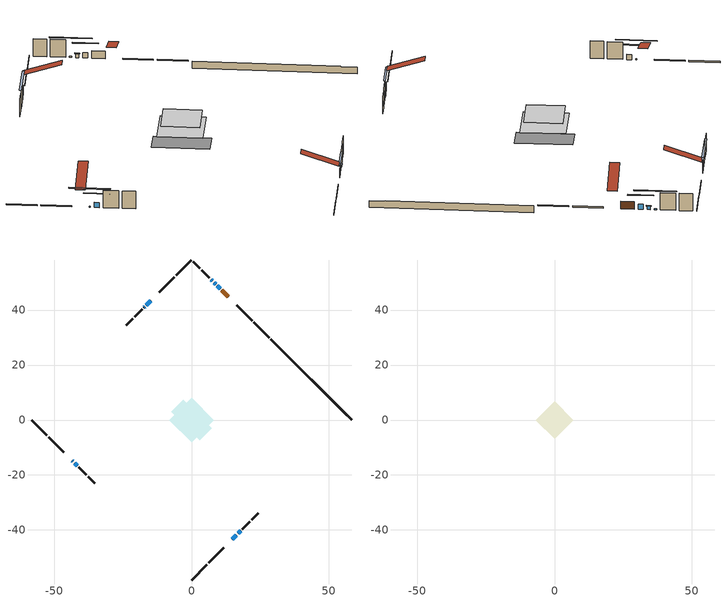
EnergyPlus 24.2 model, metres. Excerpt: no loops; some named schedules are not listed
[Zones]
conditioned space
 floor adiabatic (AdiabaticFloorConstruction): -8.18,0 0,8.18 8.18,0 0,-8.18 z2.87
 floor foundation (Slab1 construction): -7.33,3.06 -3.06,7.33 7.33,-3.06 3.06,-7.33 z-1.55
 wall outside (RimJoist1 construction): 0,-58.19 5.54,-52.66 / -58.19,0 -52.66,-5.54 / 0,58.19 -5.54,52.66 / 28.23,29.97 22.69,35.51 z0.43:0.73
 wall outside (RimJoist2 construction): 6.19,-52 11.69,-46.51 / -52,-6.19 -46.51,-11.69 / -6.19,52 -11.69,46.51 / 22.03,36.16 16.54,41.66 z0.43:0.73
 wall outside (AdiabaticWallConstruction 1): 13.45,44.74 11.05,47.14 z0.43:2.46
 wall outside (AdiabaticWallConstruction): 10.4,47.8 9.45,48.74 / -42.55,-15.64 -41.61,-16.59 z0.43:1.86; -43.43,-14.77 -43.2,-14.99 / 7.54,50.65 7.11,51.09 / -17.06,41.14 -17.28,40.92 z0.43:0.76; -14.77,43.42 -16.4,41.79 z0.43:2.9; 14.77,-43.42 16.26,-41.93 z0.43:2.69; 8.8,49.4 8.19,50 z0.43:1.34; 16.92,-41.28 17.87,-40.33 z0.43:1.87
 wall outside (Wall1 construction): 18.53,-39.67 21.27,-36.92 / -40.95,-17.24 -38.21,-19.99 / -17.93,40.26 -20.68,37.52 / 6.45,51.74 3.71,54.49 z0.43:5.31
 wall outside (Wall3 construction): 21.93,-36.27 24.32,-33.88 / -37.55,-20.64 -35.16,-23.04 / -21.33,36.86 -23.73,34.47 / 3.05,55.15 0.66,57.54 z0.43:5.31
 wall foundation (FoundationWall1 construction): 28.88,29.31,-1.55 28.88,29.31,0.43 55.26,2.93,0.43 55.26,2.93,0.33 58.19,0,0.33 58.19,0,-1.55
 window (WindowConstruction): 10.39,47.8 9.45,48.74 z0.43:1.86
 window (WindowConstruction 8): -43.42,-14.77 -43.21,-14.99 z0.43:0.76
 window (WindowConstruction 1): -14.77,43.42 -16.4,41.79 z0.43:2.9
 window (WindowConstruction 2): 14.77,-43.42 16.26,-41.93 z0.43:2.69
 window (WindowConstruction 3): -42.55,-15.64 -41.61,-16.59 z0.43:1.86
 window (WindowConstruction 4): 8.8,49.4 8.2,50 z0.43:1.34
 window (WindowConstruction 5): 16.92,-41.28 17.87,-40.33 z0.43:1.87
 window (WindowConstruction 6): 7.54,50.66 7.11,51.09 z0.43:0.76
 window (WindowConstruction 7): -17.06,41.13 -17.28,40.92 z0.43:0.76
 door (Door): 13.45,44.74 11.05,47.14 z0.43:2.46
 ceiling adiabatic (AdiabaticFloorConstruction): 0,-8.18 8.18,0 0,8.18 -8.18,0 z2.87
attic - vented
 floor to conditioned space (Floor1 construction Reversed): -6.89,0 0,6.89 6.89,0 0,-6.89 z5.31
 roof outside (Roof1 construction): 14.12,-44.08,5.31 7.4,-37.37,8.47 5.63,-39.13,8.47 12.35,-45.85,5.31; -44.08,-14.12,5.31 -37.37,-7.4,8.47 -39.13,-5.63,8.47 -45.85,-12.35,5.31; -14.12,44.08,5.31 -7.4,37.37,8.47 -5.63,39.13,8.47 -12.35,45.85,5.31; 14.11,44.08,5.31 7.4,37.37,8.47 9.17,35.6,8.47 15.88,42.32,5.31
shading: 7.59,50.61 12.26,45.93 12.55,46.22 7.88,50.9 z4.5; -39.61,-18.58 -47.02,-11.18 -47.31,-11.47 -39.91,-18.87 z5.84; -18.27,39.92 -12.91,45.29 -13.2,45.58 -18.56,40.22 z5.54; 18.13,-40.07 12.91,-45.29 13.2,-45.58 18.42,-40.36 z5.33; -39.74,-18.45 -44.42,-13.78 -44.71,-14.07 -40.03,-18.74 z4.5; 8.05,50.14 8.94,49.26 9.23,49.55 8.34,50.43 z1.54; 18.01,-40.18 16.78,-41.42 17.07,-41.71 18.3,-40.47 z2.07; 3.51,54.68 11.13,47.06 11.42,47.35 3.81,54.97 z5.84; -20.87,37.33 -13.47,44.73 -13.76,45.02 -21.16,37.62 z5.84
[Building]
Building 1: Terrain=Suburbs
[Site:Location]
Toronto Intl AP_ON: Latitude {deg}=43.68; Longitude {deg}=-79.63; Time Zone {hr}=-5; Elevation {m}=173; Keep Site Location Information=Yes
[Site:GroundTemperature:Shallow]
4.59119, 2.66285, 2.50842, 3.42352, 7.09712, 10.7536, 13.9236, 15.9317, 16.1023, 14.4691, 11.3799, 7.83558
[Site:WaterMainsTemperature]
Calculation Method=Schedule; Temperature Schedule=mains temperature schedule
[Material] Roughness=Rough; Thermal Absorptance=0.9
Name | Thickness {m} | Conductivity {W/m-K} | Density {kg/m3} | Specific Heat {J/kg-K} | Solar Absorptance | Visible Absorptance
asphalt or fiberglass shingles | 0.00635 | 0.162714 | 1121.4 | 1465.45 | 0.4 | 0.4
ceiling loosefill ins | 0.0846667 | 0.0480833 | 16.02 | 1046.75 | 0.7 | 0.7
ceiling stud and cavity | 0.1397 | 0.100938 | 65.682 | 1177.47 | 0.7 | 0.7
concrete 4.0 in. | 0.1016 | 1.803125 | 2242.8 | 837.4 | 0.7 | 0.7
concrete 8.0 in. | 0.2032 | 1.803125 | 2242.8 | 837.4 | 0.7 | 0.7
door material | 0.04445 | 0.053851 | 512.64 | 1214.23 | 0.7 | 0.7
exterior vertical ins | 0.0451399 | 0.029427 | 32.04 | 1214.23 | 0.7 | 0.7
floor covering | 0.0127 | 0.0433444 | 54.468 | 1339.84 | 0.6 | 0.6
floor rigid ins; wall rigid ins | 0.512978 | 0.029427 | 32.04 | 1214.23 | 0.7 | 0.7
floor stud and cavity | 0.1397 | 1.75129 | 37.0049 | 1207.88 | 0.7 | 0.7
furniture material conditioned space 1 | 0.1524 | 0.115458 | 640.8 | 1214.23 | 0.6 | 0.6
gypsum board | 0.0127 | 0.160291 | 801 | 837.4 | 0.6 | 0.6
gypsum board 1 | 0.0127 | 0.160291 | 801 | 837.4 | 0.7 | 0.7
osb sheathing 0.5 in. | 0.0127 | 0.115458 | 512.64 | 1214.23 | 0.7 | 0.7
osb sheathing 0.75 in. | 0.01905 | 0.115458 | 512.64 | 1214.23 | 0.7 | 0.7
osb sheathing 2.0 in. | 0.0508 | 0.115458 | 512.64 | 1214.23 | 0.7 | 0.7
rim joist rigid ins | 0.051816 | 0.029427 | 32.04 | 1214.23 | 0.7 | 0.7
rim joist stud and cavity | 0.0508 | 0.177588 | 50.32683 | 1063.81 | 0.6 | 0.6
rim joist stud and cavity 1 | 0.0508 | 0.268173 | 125.044 | 1163.47 | 0.6 | 0.6
wall stud and cavity | 0.1397 | 0.127966 | 139.0536 | 1170.24 | 0.7 | 0.7
wall stud and cavity 1 | 0.1397 | 0.268041 | 139.0536 | 1170.24 | 0.7 | 0.7
wall stud and cavity 2 | 0.0889 | 0.380278 | 52.3479 | 1209.89 | 0.7 | 0.7
wall stud and cavity 3 | 0.0889 | 0.391764 | 83.0341 | 1211.67 | 0.7 | 0.7
wood siding | 0.0254 | 0.102417 | 544.68 | 1172.36 | 0.4 | 0.4
wood siding 1; wood siding 2; wood siding 3 | 0.0254 | 0.102417 | 544.68 | 1172.36 | 0.7 | 0.7
[WindowMaterial:SimpleGlazingSystem]
Name | U-Factor {W/m2-K} | Solar Heat Gain Coefficient
WindowMaterial | 2.90941 | 0.68
WindowMaterial 1 | 2.870229 | 0.71
WindowMaterial 2 | 2.87534 | 0.71
WindowMaterial 3 | 2.95483 | 0.63
WindowMaterial 4 | 2.90827 | 0.68
WindowMaterial 5 | 3.068959 | 0.43
[Construction]
AdiabaticFloorConstruction: floor stud and cavity, floor rigid ins, osb sheathing 0.75 in., floor covering
AdiabaticWallConstruction: wood siding 2, wall rigid ins, wall stud and cavity 2, gypsum board
AdiabaticWallConstruction 1: wood siding 3, wall rigid ins, wall stud and cavity 2, gypsum board
Door: door material
Floor1 construction Reversed: gypsum board, ceiling stud and cavity, ceiling loosefill ins
FoundationWall1 construction: concrete 8.0 in., gypsum board 1
furniture construction conditioned space 1: furniture material conditioned space 1
PartitionWallConstruction: gypsum board, wall stud and cavity 3, gypsum board
RimJoist1 construction: wood siding 1, rim joist stud and cavity
RimJoist2 construction: wood siding 1, rim joist rigid ins, osb sheathing 2.0 in., rim joist stud and cavity 1
Roof1 construction: asphalt or fiberglass shingles
Slab1 construction: concrete 4.0 in.
Wall1 construction: wood siding, osb sheathing 0.5 in., wall stud and cavity, gypsum board
Wall3 construction: wood siding, osb sheathing 0.5 in., wall stud and cavity 1, gypsum board
WindowConstruction; WindowConstruction 3: WindowMaterial
WindowConstruction 1: WindowMaterial 1
WindowConstruction 2: WindowMaterial 2
WindowConstruction 4: WindowMaterial 3
WindowConstruction 5: WindowMaterial 4
WindowConstruction 6; WindowConstruction 7; WindowConstruction 8: WindowMaterial 5
[Zone] Multiplier=1; Part of Total Floor Area=Yes
Name | Volume {m3}
attic - vented | 48.8324
conditioned space | 516.3
[Space]
Name | Zone | Volume {m3}
attic - vented 1 | attic - vented | 48.8324
conditioned space 1 | conditioned space | 516.3
[ZoneInfiltration:EffectiveLeakageArea]
infil attic - vented 1: Zone or Space=attic - vented 1; Schedule=Always On Discrete; Effective Air Leakage Area {cm2}=3932.69; Stack Coefficient=0.000220098; Wind Coefficient=1.00237e-05
[ZoneMixing]
whole house fan mix: Zone or Space=attic - vented; Schedule=Always On Continuous; Design Flow Rate Calculation Method=Flow/Zone; Design Flow Rate {m3/s}=0; Source Zone or Space=conditioned space
[SurfaceProperty:ExposedFoundationPerimeter]
Slab1: Exposed Perimeter Calculation Method=TotalExposedPerimeter; Total Exposed Perimeter {m}=41.454
[InternalMass] Zone or ZoneList=conditioned space; Space or SpaceList=conditioned space 1
Name | Construction | Surface Area {m2}
furniture mass conditioned space 1 | furniture construction conditioned space 1 | 88.972
partition wall mass | PartitionWallConstruction | 222.43
[Lights]
interior lighting: Zone or ZoneList or Space or SpaceList=conditioned space 1; Schedule=interior lighting schedule; Design Level Calculation Method=LightingLevel; Lighting Level {W}=343.2; Return Air Fraction=0; Fraction Radiant=0.6; Fraction Visible=0.2; Fraction Replaceable=1
[People]
occupants: Zone or ZoneList or Space or SpaceList=conditioned space 1; Number of People Schedule=occupants schedule; Number of People Calculation Method=People; Number of People=3; Fraction Radiant=0.314171; Sensible Heat Fraction=0.56303; Activity Level Schedule=occupants activity schedule; Carbon Dioxide Generation Rate {m3/s-W}=0; Enable ASHRAE 55 Comfort Warnings=No; Mean Radiant Temperature Calculation Type=EnclosureAveraged
[ElectricEquipment] Zone or ZoneList or Space or SpaceList=conditioned space 1; Design Level Calculation Method=EquipmentLevel
Name | Schedule | Design Level {W} | Fraction Latent | Fraction Radiant | Fraction Lost
clothes dryer | clothes dryer schedule | 140.772 | 0.015 | 0.081 | 0.85
clothes washer | clothes washer schedule | 32.1985 | 0.03 | 0.162 | 0.7
cooking range | cooking range schedule | 215.147 | 0.08 | 0.432 | 0.2
dishwasher | dishwasher schedule | 66.8632 | 0.3 | 0.18 | 0.4
fridge | fridge schedule | 72.9452 | 0 | 0.6 | 0
mech vent house fan | mech vent house fan schedule | 0 | 0 | 0 | 1
mech vent house fan cfis | mech vent house fan cfis schedule | 0 | 0 | 0 | 0
misc plug loads | misc plug loads schedule | 494.7 | 0.045 | 0.513 | 0.1
whole house fan | Always On Discrete | 0 | 0 | 0 | 1
[OtherEquipment] Zone or ZoneList or Space or SpaceList=conditioned space 1; Design Level Calculation Method=EquipmentLevel
Name | Fuel Type | Schedule | Design Level {W} | Fraction Latent | Fraction Radiant | Fraction Lost
clothes dryer 1 | Electricity | clothes dryer schedule | 0 | 0.015 | 0.081 | 0.85
cooking range 1 | Electricity | cooking range schedule | 0 | 0.08 | 0.432 | 0.2
general water use latent | None | general water use schedule | 62.594 | 1 | 0 | 0
general water use sensible | None | general water use schedule | -61.6891 | 0 | 0.6 | 0
mech vent house fan latent load | None | Always On Discrete | 0 | 1 | 0 | 0
mech vent house fan sensible load | None | Always On Discrete | 0 | 0 | 0 | 0
water heater energy adjustment1 | NaturalGas | Always On Discrete | 0.01 | 0 | 0 | 1
[ZoneInfiltration:DesignFlowRate] Zone or ZoneList or Space or SpaceList=conditioned space 1; Schedule=Always On Discrete; Design Flow Rate Calculation Method=Flow/Zone; Design Flow Rate {m3/s}=0
infil flow; natural vent flow; whole house fan flow
[AvailabilityManager:Scheduled]
central ac and furnace airloop Availability Manager: Schedule=Always On Discrete
[Foundation:Kiva]
Foundation Kiva 1: Initial Indoor Air Temperature {C}=18; Wall Height Above Grade {m}=0.430012; Wall Depth Below Slab {m}=0.2032; Custom Block Material Name 1=exterior vertical ins; Custom Block Depth 1 {m}=1.98001; Custom Block X Position 1 {m}=0.2159; Custom Block Z Position 1 {m}=0
[Foundation:Kiva:Settings]
Soil Conductivity {W/m-K}=0.849921; Soil Density {kg/m3}=1842.3; Soil Specific Heat {J/kg-K}=418.7; Ground Solar Absorptivity=0.9; Ground Thermal Absorptivity=0.9; Ground Surface Roughness {m}=0.03; Far-Field Width {m}=40; Deep-Ground Boundary Condition=ZeroFlux; Deep-Ground Depth {m}=40; Minimum Cell Dimension {m}=0.2; Maximum Cell Growth Coefficient=3; Simulation Timestep=Timestep
[Exterior:Lights]
exterior lighting: Schedule=exterior lighting schedule; Design Level {W}=75.6
[EnergyManagementSystem:GlobalVariable]
central_ac_and_furnace_airloop_Fan_RTF
infil_program_Qfan
infil_program_Qinf
natural_vent_program_Qnv
natural_vent_program_Qwhf
[EnergyManagementSystem:Sensor]
Name | Output:Variable or Output:Meter Index Key | Output:Variable or Output:Meter
airflow_gain | infil flow | Infiltration Sensible Heat Gain Energy
airflow_gain_1 | natural vent flow | Infiltration Sensible Heat Gain Energy
airflow_gain_2 | whole house fan flow | Infiltration Sensible Heat Gain Energy
airflow_loss | infil flow | Infiltration Sensible Heat Loss Energy
airflow_loss_1 | natural vent flow | Infiltration Sensible Heat Loss Energy
airflow_loss_2 | whole house fan flow | Infiltration Sensible Heat Loss Energy
clg_load_cond |  | Cooling:EnergyTransfer:Zone:CONDITIONED SPACE
clg_sp_s; clg_sp_s_1 | cooling setpoint | Schedule Value
clothes_dryer_exhaust_0_sch_s | clothes dryer exhaust 0 schedule | Schedule Value
cool_season | cooling season schedule | Schedule Value
htg_load_cond |  | Heating:EnergyTransfer:Zone:CONDITIONED SPACE
htg_sp_s; htg_sp_s_1 | heating setpoint | Schedule Value
ig_ee_conv | clothes dryer | Electric Equipment Convective Heating Energy
ig_ee_conv_2 | cooking range | Electric Equipment Convective Heating Energy
ig_ee_conv_4 | fridge | Electric Equipment Convective Heating Energy
ig_ee_conv_5 | misc plug loads | Electric Equipment Convective Heating Energy
ig_ee_conv_6 | whole house fan | Electric Equipment Convective Heating Energy
ig_ee_rad | clothes dryer | Electric Equipment Radiant Heating Energy
ig_ee_rad_2 | cooking range | Electric Equipment Radiant Heating Energy
ig_ee_rad_4 | fridge | Electric Equipment Radiant Heating Energy
ig_ee_rad_5 | misc plug loads | Electric Equipment Radiant Heating Energy
ig_ee_rad_6 | whole house fan | Electric Equipment Radiant Heating Energy
ig_lgt_conv | interior lighting | Lights Convective Heating Energy
ig_lgt_rad | interior lighting | Lights Radiant Heating Energy
ig_lgt_vis | interior lighting | Lights Visible Radiation Heating Energy
ig_oe_conv | clothes dryer 1 | Other Equipment Convective Heating Energy
ig_oe_conv_1 | cooking range 1 | Other Equipment Convective Heating Energy
ig_oe_conv_2 | general water use latent | Other Equipment Convective Heating Energy
ig_oe_conv_3 | general water use sensible | Other Equipment Convective Heating Energy
ig_oe_conv_4 | water heater energy adjustment1 | Other Equipment Convective Heating Energy
ig_oe_rad | clothes dryer 1 | Other Equipment Radiant Heating Energy
ig_oe_rad_1 | cooking range 1 | Other Equipment Radiant Heating Energy
ig_oe_rad_2 | general water use latent | Other Equipment Radiant Heating Energy
ig_oe_rad_3 | general water use sensible | Other Equipment Radiant Heating Energy
ig_oe_rad_4 | water heater energy adjustment1 | Other Equipment Radiant Heating Energy
ig_ppl_conv | occupants | People Convective Heating Energy
ig_ppl_rad | occupants | People Radiant Heating Energy
im_conv | furniture mass conditioned space 1 | Surface Inside Face Convection Heat Gain Energy
im_conv_1 | partition wall mass | Surface Inside Face Convection Heat Gain Energy
im_ig | furniture mass conditioned space 1 | Surface Inside Face Internal Gains Radiation Heat Gain Energy
im_ig_1 | partition wall mass | Surface Inside Face Internal Gains Radiation Heat Gain Energy
im_lgt | furniture mass conditioned space 1 | Surface Inside Face Lights Radiation Heat Gain Energy
im_lgt_1 | partition wall mass | Surface Inside Face Lights Radiation Heat Gain Energy
im_sol | furniture mass conditioned space 1 | Surface Inside Face Solar Radiation Heat Gain Energy
im_sol_1 | partition wall mass | Surface Inside Face Solar Radiation Heat Gain Energy
im_surf | furniture mass conditioned space 1 | Surface Inside Face Net Surface Thermal Radiation Heat Gain Energy
im_surf_1 | partition wall mass | Surface Inside Face Net Surface Thermal Radiation Heat Gain Energy
mv_conv | mech vent house fan | Electric Equipment Convective Heating Energy
mv_conv_1 | mech vent house fan cfis | Electric Equipment Convective Heating Energy
mv_conv_2 | mech vent house fan latent load | Other Equipment Convective Heating Energy
mv_conv_3 | mech vent house fan sensible load | Other Equipment Convective Heating Energy
mv_rad | mech vent house fan | Electric Equipment Radiant Heating Energy
mv_rad_1 | mech vent house fan cfis | Electric Equipment Radiant Heating Energy
mv_rad_2 | mech vent house fan latent load | Other Equipment Radiant Heating Energy
mv_rad_3 | mech vent house fan sensible load | Other Equipment Radiant Heating Energy
natural_vent_s | natural vent schedule | Schedule Value
out_pb_s |  | Site Outdoor Air Barometric Pressure
out_wt_s |  | Site Outdoor Air Humidity Ratio
site_vw_s |  | Site Wind Speed
ss_back_out | Window1 | Surface Window Shortwave from Zone Back Out Window Heat Transfer Rate
ss_back_out_1 | Window10 | Surface Window Shortwave from Zone Back Out Window Heat Transfer Rate
ss_back_out_2 | Window2 | Surface Window Shortwave from Zone Back Out Window Heat Transfer Rate
ss_back_out_3 | Window3 | Surface Window Shortwave from Zone Back Out Window Heat Transfer Rate
ss_back_out_4 | Window4 | Surface Window Shortwave from Zone Back Out Window Heat Transfer Rate
ss_back_out_5 | Window5 | Surface Window Shortwave from Zone Back Out Window Heat Transfer Rate
ss_back_out_6 | Window6 | Surface Window Shortwave from Zone Back Out Window Heat Transfer Rate
ss_back_out_7 | Window7 | Surface Window Shortwave from Zone Back Out Window Heat Transfer Rate
ss_back_out_8 | Window9 | Surface Window Shortwave from Zone Back Out Window Heat Transfer Rate
ss_conv | Door1 | Surface Inside Face Convection Heat Gain Energy
ss_conv_1 | Window1 | Surface Inside Face Convection Heat Gain Energy
ss_conv_2 | Window10 | Surface Inside Face Convection Heat Gain Energy
ss_conv_3 | Window2 | Surface Inside Face Convection Heat Gain Energy
ss_conv_4 | Window3 | Surface Inside Face Convection Heat Gain Energy
ss_conv_5 | Window4 | Surface Inside Face Convection Heat Gain Energy
ss_conv_6 | Window5 | Surface Inside Face Convection Heat Gain Energy
ss_conv_7 | Window6 | Surface Inside Face Convection Heat Gain Energy
ss_conv_8 | Window7 | Surface Inside Face Convection Heat Gain Energy
ss_conv_9 | Window9 | Surface Inside Face Convection Heat Gain Energy
ss_ig | Door1 | Surface Inside Face Internal Gains Radiation Heat Gain Energy
ss_ig_1 | Window1 | Surface Inside Face Internal Gains Radiation Heat Gain Energy
ss_ig_2 | Window10 | Surface Inside Face Internal Gains Radiation Heat Gain Energy
ss_ig_3 | Window2 | Surface Inside Face Internal Gains Radiation Heat Gain Energy
ss_ig_4 | Window3 | Surface Inside Face Internal Gains Radiation Heat Gain Energy
ss_ig_5 | Window4 | Surface Inside Face Internal Gains Radiation Heat Gain Energy
ss_ig_6 | Window5 | Surface Inside Face Internal Gains Radiation Heat Gain Energy
ss_ig_7 | Window6 | Surface Inside Face Internal Gains Radiation Heat Gain Energy
ss_ig_8 | Window7 | Surface Inside Face Internal Gains Radiation Heat Gain Energy
ss_ig_9 | Window9 | Surface Inside Face Internal Gains Radiation Heat Gain Energy
ss_lgt | Door1 | Surface Inside Face Lights Radiation Heat Gain Energy
ss_sol | Door1 | Surface Inside Face Solar Radiation Heat Gain Energy
ss_surf | Door1 | Surface Inside Face Net Surface Thermal Radiation Heat Gain Energy
ss_surf_1 | Window1 | Surface Inside Face Net Surface Thermal Radiation Heat Gain Energy
ss_surf_2 | Window10 | Surface Inside Face Net Surface Thermal Radiation Heat Gain Energy
ss_surf_3 | Window2 | Surface Inside Face Net Surface Thermal Radiation Heat Gain Energy
ss_surf_4 | Window3 | Surface Inside Face Net Surface Thermal Radiation Heat Gain Energy
ss_surf_5 | Window4 | Surface Inside Face Net Surface Thermal Radiation Heat Gain Energy
ss_surf_6 | Window5 | Surface Inside Face Net Surface Thermal Radiation Heat Gain Energy
ss_surf_7 | Window6 | Surface Inside Face Net Surface Thermal Radiation Heat Gain Energy
ss_surf_8 | Window7 | Surface Inside Face Net Surface Thermal Radiation Heat Gain Energy
ss_surf_9 | Window9 | Surface Inside Face Net Surface Thermal Radiation Heat Gain Energy
ss_trans_in | Window1 | Surface Window Transmitted Solar Radiation Rate
ss_trans_in_1 | Window10 | Surface Window Transmitted Solar Radiation Rate
ss_trans_in_2 | Window2 | Surface Window Transmitted Solar Radiation Rate
ss_trans_in_3 | Window3 | Surface Window Transmitted Solar Radiation Rate
ss_trans_in_4 | Window4 | Surface Window Transmitted Solar Radiation Rate
ss_trans_in_5 | Window5 | Surface Window Transmitted Solar Radiation Rate
ss_trans_in_6 | Window6 | Surface Window Transmitted Solar Radiation Rate
ss_trans_in_7 | Window7 | Surface Window Transmitted Solar Radiation Rate
ss_trans_in_8 | Window9 | Surface Window Transmitted Solar Radiation Rate
ss_trans_out | Window1 | Surface Inside Face Initial Transmitted Diffuse Transmitted Out Window Solar Radiation Rate
ss_trans_out_1 | Window10 | Surface Inside Face Initial Transmitted Diffuse Transmitted Out Window Solar Radiation Rate
ss_trans_out_2 | Window2 | Surface Inside Face Initial Transmitted Diffuse Transmitted Out Window Solar Radiation Rate
ss_trans_out_3 | Window3 | Surface Inside Face Initial Transmitted Diffuse Transmitted Out Window Solar Radiation Rate
ss_trans_out_4 | Window4 | Surface Inside Face Initial Transmitted Diffuse Transmitted Out Window Solar Radiation Rate
ss_trans_out_5 | Window5 | Surface Inside Face Initial Transmitted Diffuse Transmitted Out Window Solar Radiation Rate
ss_trans_out_6 | Window6 | Surface Inside Face Initial Transmitted Diffuse Transmitted Out Window Solar Radiation Rate
ss_trans_out_7 | Window7 | Surface Inside Face Initial Transmitted Diffuse Transmitted Out Window Solar Radiation Rate
ss_trans_out_8 | Window9 | Surface Inside Face Initial Transmitted Diffuse Transmitted Out Window Solar Radiation Rate
s_conv | Floor1 | Surface Inside Face Convection Heat Gain Energy
s_conv_1 | FoundationWall1 | Surface Inside Face Convection Heat Gain Energy
s_conv_10 | RimJoist2:315 | Surface Inside Face Convection Heat Gain Energy
s_conv_11 | RimJoist2:45 | Surface Inside Face Convection Heat Gain Energy
s_conv_12 | Slab1 | Surface Inside Face Convection Heat Gain Energy
s_conv_13 | Wall1:135 | Surface Inside Face Convection Heat Gain Energy
s_conv_14 | Wall1:225 | Surface Inside Face Convection Heat Gain Energy
s_conv_15 | Wall1:315 | Surface Inside Face Convection Heat Gain Energy
s_conv_16 | Wall1:45 | Surface Inside Face Convection Heat Gain Energy
s_conv_17 | Wall3:135 | Surface Inside Face Convection Heat Gain Energy
s_conv_18 | Wall3:225 | Surface Inside Face Convection Heat Gain Energy
s_conv_19 | Wall3:315 | Surface Inside Face Convection Heat Gain Energy
s_conv_2 | inferred conditioned ceiling | Surface Inside Face Convection Heat Gain Energy
s_conv_20 | Wall3:45 | Surface Inside Face Convection Heat Gain Energy
s_conv_3 | inferred conditioned floor | Surface Inside Face Convection Heat Gain Energy
s_conv_4 | RimJoist1:135 | Surface Inside Face Convection Heat Gain Energy
s_conv_5 | RimJoist1:225 | Surface Inside Face Convection Heat Gain Energy
s_conv_6 | RimJoist1:315 | Surface Inside Face Convection Heat Gain Energy
s_conv_7 | RimJoist1:45 | Surface Inside Face Convection Heat Gain Energy
s_conv_8 | RimJoist2:135 | Surface Inside Face Convection Heat Gain Energy
s_conv_9 | RimJoist2:225 | Surface Inside Face Convection Heat Gain Energy
s_ig | Floor1 | Surface Inside Face Internal Gains Radiation Heat Gain Energy
s_ig_1 | FoundationWall1 | Surface Inside Face Internal Gains Radiation Heat Gain Energy
s_ig_10 | RimJoist2:315 | Surface Inside Face Internal Gains Radiation Heat Gain Energy
s_ig_11 | RimJoist2:45 | Surface Inside Face Internal Gains Radiation Heat Gain Energy
s_ig_12 | Slab1 | Surface Inside Face Internal Gains Radiation Heat Gain Energy
s_ig_13 | Wall1:135 | Surface Inside Face Internal Gains Radiation Heat Gain Energy
s_ig_14 | Wall1:225 | Surface Inside Face Internal Gains Radiation Heat Gain Energy
s_ig_15 | Wall1:315 | Surface Inside Face Internal Gains Radiation Heat Gain Energy
s_ig_16 | Wall1:45 | Surface Inside Face Internal Gains Radiation Heat Gain Energy
s_ig_17 | Wall3:135 | Surface Inside Face Internal Gains Radiation Heat Gain Energy
s_ig_18 | Wall3:225 | Surface Inside Face Internal Gains Radiation Heat Gain Energy
s_ig_19 | Wall3:315 | Surface Inside Face Internal Gains Radiation Heat Gain Energy
s_ig_2 | inferred conditioned ceiling | Surface Inside Face Internal Gains Radiation Heat Gain Energy
s_ig_20 | Wall3:45 | Surface Inside Face Internal Gains Radiation Heat Gain Energy
s_ig_3 | inferred conditioned floor | Surface Inside Face Internal Gains Radiation Heat Gain Energy
s_ig_4 | RimJoist1:135 | Surface Inside Face Internal Gains Radiation Heat Gain Energy
s_ig_5 | RimJoist1:225 | Surface Inside Face Internal Gains Radiation Heat Gain Energy
s_ig_6 | RimJoist1:315 | Surface Inside Face Internal Gains Radiation Heat Gain Energy
s_ig_7 | RimJoist1:45 | Surface Inside Face Internal Gains Radiation Heat Gain Energy
s_ig_8 | RimJoist2:135 | Surface Inside Face Internal Gains Radiation Heat Gain Energy
s_ig_9 | RimJoist2:225 | Surface Inside Face Internal Gains Radiation Heat Gain Energy
s_lgt | Floor1 | Surface Inside Face Lights Radiation Heat Gain Energy
s_lgt_1 | FoundationWall1 | Surface Inside Face Lights Radiation Heat Gain Energy
s_lgt_10 | RimJoist2:315 | Surface Inside Face Lights Radiation Heat Gain Energy
s_lgt_11 | RimJoist2:45 | Surface Inside Face Lights Radiation Heat Gain Energy
s_lgt_12 | Slab1 | Surface Inside Face Lights Radiation Heat Gain Energy
s_lgt_13 | Wall1:135 | Surface Inside Face Lights Radiation Heat Gain Energy
s_lgt_14 | Wall1:225 | Surface Inside Face Lights Radiation Heat Gain Energy
s_lgt_15 | Wall1:315 | Surface Inside Face Lights Radiation Heat Gain Energy
